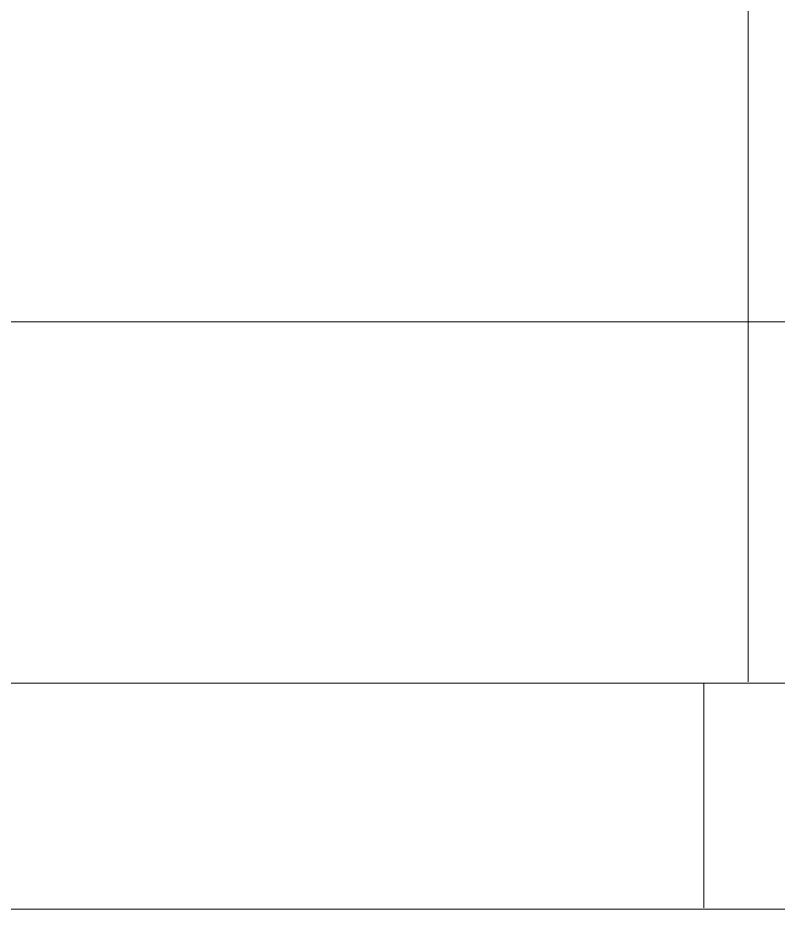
# Model space of a CAD drawing. Header units: millimetres. Extents: x 0 to 297, y 0 to 208.
# Drawn here: x 173.68 to 185.86, y 0.1 to 14.37 of the extents above; entities that cross this region are included whole.
import ezdxf

# ---------------------------------------------------------------- set-up
doc = ezdxf.new("R2010")
doc.units = ezdxf.units.MM

msp = doc.modelspace()

# ---------------------------------------------------------------- linework, layer by layer
at = {"color": 7, "lineweight": 15}
for points in [[(185.377667, 26.870324), (185.377667, 3.737626)], [(161.516483, 9.506249), (238.178269, 9.506249)], [(3.784953, 3.718576), (293.163978, 3.718576)], [(161.516483, 3.718576), (238.178269, 3.718576)], [(184.668583, 3.718576), (184.668583, 0.115304)], [(0.162631, 0.096254), (296.7863, 0.096254)]]:
    msp.add_lwpolyline(points, dxfattribs=at)

doc.saveas('drawing.dxf')
